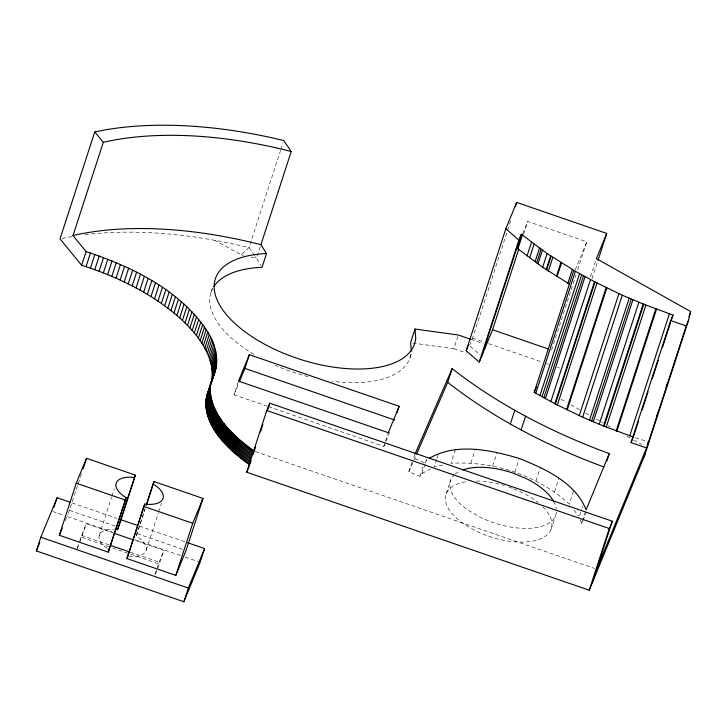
<?xml version="1.0" encoding="UTF-8"?>
<svg xmlns="http://www.w3.org/2000/svg" width="727" height="727" viewBox="0 0 727 727"><rect width="100%" height="100%" fill="white"/><g stroke="black" fill="none" stroke-linecap="round" stroke-linejoin="round"><path stroke-width="0.55" stroke-dasharray="3.63 2.73" d="M68.293 513.507L82.015 472.132M77.353 548.031L79.407 541.697M79.752 540.643L86.277 523.667L112.858 532.827M79.816 542.26L86.277 523.667M99.154 535.608L111.594 497.332M111.94 496.268L114.357 488.826M210.93 292.536L212.647 287.265M145.127 508.418L136.149 536.053L137.049 536.608A24.654 11.841 18 0 1 141.447 539.943L142.356 540.815A24.654 11.841 18 0 1 144.573 543.478L145.127 544.359A24.654 11.841 18 0 1 140.611 555.328L139.557 555.664A24.654 11.841 18 0 1 135.976 556.328L134.659 556.437A24.654 11.841 18 0 1 128.952 556.282M136.476 535.263L145.073 509.218M146.236 550.185L158.322 512.98M158.668 511.917L161.43 503.411M280.604 150.307L249.052 247.434L241.373 254.832L214.692 240.283M280.958 149.226L283.057 142.756M260.275 246.762L256.504 258.367L260.938 265.519M154.996 574.775L159.113 562.125L163.92 550.421L134.15 540.161M157.868 568.032L163.92 550.421M267.218 406.229L234.049 394.797L238.501 381.093M410.101 357.502L412.164 351.177M268.281 406.593L383.838 446.405L385.21 442.189M385.546 441.135L388.291 432.692M425.113 464.017L422.033 473.513L419.879 476.321L408.874 471.732L412.645 460.136M412.772 343.053L453.839 348.715L458.292 335.011M419.879 476.321L423.986 463.672M425.459 462.963L426.485 459.8L428.376 458.782M469.715 345.08L472.577 338.128L511.072 219.645M436.7 459.5L434.301 466.879L444.297 464.735M437.045 458.446L438.408 454.23M523.567 234.339L527.747 221.471L586.762 241.8L577.356 270.753M455.411 449.595L450.958 463.299C493.551 460.845 537.589 475.267 569.286 504.065L573.748 490.361M446.305 493.515L450.758 479.811M470.86 463.008L474.976 450.358M492.661 466.025L497.123 452.312M551.566 350.096L575.957 275.042M514.87 472.141L518.987 459.491M590.424 276.942L596.031 259.703M592.042 278.677L597.639 261.447M535.981 480.947L540.434 467.234M554.537 491.834L558.99 478.13M551.002 529.583L555.455 515.879M579.573 515.761L581.627 509.427M581.973 508.373L582.654 506.265M580.264 519.705L581.655 523.558L585.762 510.899M65.312 520.759L67.875 514.543M77.007 549.085L79.416 543.233M155.46 573.885L157.459 569.005M234.049 394.797L239.056 382.62M383.838 446.405L385.51 442.343M385.928 441.325L390.099 431.175M522.713 233.694L527.747 221.471M575.311 269.626L586.762 241.8M581.655 523.558L582.509 521.468M582.936 520.432L585.935 513.135M415.135 453.866L413.327 458.019L424.332 462.617L426.485 459.8M408.874 471.732L416.098 455.093M422.033 473.513L430.52 468.924M241.373 254.832L243.536 255.331M251.097 257.104L256.504 258.367L255.259 256.549M635.425 437.736L646.885 441.425M470.896 339.318L483.337 343.562M453.839 348.715L466.443 353.022M472.577 338.128L484.373 342.19M488.662 343.671L542.269 362.137M546.559 363.618L548.703 364.354M557.282 367.308L559.427 368.044M255.268 451.567L594.559 568.45M72.028 502.893L116.92 518.36M139.375 526.094L185.34 541.933M69.574 510.399L115.302 526.157M137.13 533.673L182.859 549.421M52.598 511.444L63.294 515.125M67.566 516.606L112.467 532.073M134.922 539.807L180.887 555.637M185.167 557.109L197.989 561.535M81.46 535.372L109.114 544.896M130.397 552.229L159.113 562.125M81.824 537.38L108.414 546.54M112.667 548.004L159.467 564.125M508.8 486.899L512.708 488.526M513.68 488.935L522.004 492.406A55.397 26.599 18 0 1 538.144 502.621M561.117 399.305L567.005 402.613M570.94 404.821L579.773 409.783M585.671 413.09L589.597 415.29M596.467 419.152L600.402 421.351M601.383 421.905L603.346 423.005M608.254 425.768L610.217 426.867M626.91 436.236L632.808 439.544M633.79 440.089L641.641 444.506M470.224 346.343L480.02 354.849M573.93 510.018L578.565 515.961M254.641 255.631L249.052 247.434L219.527 241.11L200.025 237.802A297.661 142.946 18 0 0 83.605 234.848M410.846 354.721A104.752 50.299 18 0 1 331.93 381.248M308.121 376.613A104.752 50.299 18 0 1 275.306 365.327M253.887 354.367A104.752 50.299 18 0 1 212.866 288.137M62.131 238.42A297.661 142.946 18 0 1 71.855 236.593M542.851 506.873A55.397 26.599 18 0 1 538.916 539.498A55.397 26.599 18 0 1 475.304 530.701L463.699 523.885A55.397 26.599 18 0 1 466.552 481.656M476.567 481.01A55.397 26.599 18 0 1 504.565 485.527M556.391 511.999A55.397 26.599 18 0 1 479.765 516.997L468.152 510.181A55.397 26.599 18 0 1 454.339 474.767M455.175 474.04A55.397 26.599 18 0 1 460.654 470.76M553.52 501.13A55.397 26.599 18 0 1 556.3 508.882M107.142 548.385A24.654 11.841 18 0 1 103.943 545.859L103.034 544.977A24.654 11.841 18 0 1 100.817 542.324L100.262 541.433A24.654 11.841 18 0 1 104.779 530.465L105.833 530.128A24.654 11.841 18 0 1 109.413 529.465L110.731 529.356A24.654 11.841 18 0 1 113.503 529.32"/><path stroke-width="1.09" d="M518.687 249.343L492.561 329.767L479.247 362.119L466.189 350.768L505.828 228.76L516.67 202.406L606.745 233.44L596.376 258.63L690.65 311.538L688.614 320.08L644.513 455.802L589.243 590.215L246.735 472.223L249.743 464.907C227.197 448.713 198.017 422.251 208.213 391.417M253.169 454.357L254.196 451.194C234.067 436.527 211.902 417.062 210.239 390.444C210.203 385.864 211.048 381.175 212.956 377.04C219.818 363.5 216.482 347.215 209.294 334.529C182.441 290.882 133.105 267.254 86.095 251.56L73 235.566L103.289 142.347L94.764 131.941L60.023 238.865L81.642 265.273C117.138 276.542 151.579 293.163 179.696 317.917C197.271 333.957 215.71 356.212 211.575 381.684M411.291 351.059L410.555 342.753L415.008 329.04L458.292 335.011L470.896 339.318M644.513 455.802L645.531 451.531M81.642 265.273L86.095 251.56M86.04 266.673L90.493 252.969M90.412 268.136L94.864 254.432M94.755 269.662L99.217 255.959M99.081 271.253L103.534 257.54M103.37 272.898L107.823 259.185M107.623 274.597L112.076 260.884M111.831 276.351L116.284 262.647M116.002 278.159L120.455 264.455M120.119 280.022L124.581 266.318M187.475 542.669L204.587 548.558L200.125 562.271L183.876 601.765L36.35 550.939L40.803 537.235L57.06 497.741L69.883 502.157M124.19 281.94L128.652 268.227M53.971 507.228L57.06 497.741M128.206 283.903L132.668 270.19M132.169 285.911L136.621 272.198M136.067 287.965L140.52 274.252M135.422 475.158L134.44 477.539L133.368 477.412A24.654 11.841 18 0 0 127.652 477.266L126.344 477.366A24.654 11.841 18 0 0 119.955 492.888L120.864 493.76A24.654 11.841 18 0 0 125.271 497.095L126.171 497.641L108.259 552.12L59.341 535.272L76.271 483.173L86.504 458.31L135.422 475.158L118.492 527.257L117.51 529.638L116.438 529.51A24.654 11.841 18 0 0 114.957 529.383M139.902 290.055L144.355 276.351M83.051 468.942L86.504 458.31M143.664 292.199L148.117 278.486M147.363 294.38L151.816 280.667M150.98 296.589L155.433 282.885M154.524 298.842L158.977 285.138M157.977 301.132L162.439 287.419M161.358 303.45L165.811 289.746M164.647 305.803L169.1 292.09M167.846 308.175L172.299 294.462M170.954 310.574L175.407 296.87M173.971 313.001L178.424 299.297M176.888 315.454L181.341 301.741M179.696 317.917L184.149 304.213M182.413 320.398L186.866 306.694M108.259 552.12L126.171 497.641M117.51 529.638L134.44 477.539M185.012 322.906L189.474 309.193M187.511 325.414L191.973 311.701M189.901 327.941L194.363 314.228M192.182 330.467L196.635 316.763M194.345 333.002L198.798 319.298M196.39 335.547L200.852 321.843M198.326 338.091L202.778 324.387M126.898 558.545L143.819 506.446L144.8 504.065L145.873 504.193A24.654 11.841 18 0 0 151.589 504.347L152.897 504.238A24.654 11.841 18 0 0 159.286 488.717L158.377 487.844A24.654 11.841 18 0 0 153.97 484.509L153.07 483.964L154.051 481.583L202.969 498.431L186.048 550.521L175.816 575.393L126.898 558.545L127.552 556.955M127.879 556.155L144.8 504.065M146.163 505.229L153.07 483.964M146.454 504.965L154.051 481.583M200.134 340.636L204.587 326.923M201.824 343.18L206.277 329.467M203.396 345.716L207.849 332.003M204.841 348.242L209.294 334.529M206.159 350.759L210.612 337.055M207.349 353.267L211.802 339.564M208.422 355.767L212.875 342.053M209.358 358.238L213.811 344.534M210.167 360.701L214.619 346.997M210.848 363.146L215.301 349.433M211.393 365.563L215.846 351.85M211.811 367.953L216.273 354.249M212.102 370.325L216.555 356.612M212.257 372.66L216.719 358.947M212.284 374.968L216.737 361.255M212.184 377.24L216.637 363.536M207.022 394.797L216.401 365.772M206.504 396.887L212.956 377.04M206.359 397.596L216.028 367.98M206.123 399.023L210.685 384.592M211.748 381.73L214.147 374.35M206.023 399.741L210.476 386.028M212.448 379.63L215.528 370.143M205.941 400.468L210.403 386.755M205.877 401.195L210.339 387.482M205.832 401.931L210.285 388.218M205.805 402.667L210.257 388.954M205.786 403.403L210.239 389.699M205.786 404.148L210.239 390.444M205.805 404.903L210.257 391.19M205.832 405.657L210.285 391.944M205.886 406.411L210.339 392.698M205.95 407.165L210.403 393.461M206.023 407.938L210.485 394.225M206.123 408.701L210.576 394.988M206.232 409.474L210.685 395.761M206.359 410.246L210.821 396.533M206.504 411.019L210.957 397.315M206.668 411.8L211.121 398.087M415.008 329.04L415.726 338.146A104.752 50.299 18 0 1 261.711 342.617A104.752 50.299 18 0 1 266.509 253.596L260.957 244.654L291.218 151.525L283.766 140.593L273.915 138.221A297.661 142.946 18 0 0 94.764 131.941M206.841 412.582L211.293 398.878M207.031 413.363L211.484 399.659M207.24 414.154L211.693 400.45M207.459 414.944L211.911 401.24M207.704 415.735L212.157 402.031M207.949 416.535L212.411 402.822M208.222 417.334L212.675 403.621M208.513 418.134L212.966 404.421M208.813 418.934L213.265 405.23M209.131 419.743L213.584 406.029M209.458 420.542L213.911 406.838M209.803 421.351L214.265 407.647M210.167 422.16L214.629 408.456M210.548 422.978L215.001 409.265M210.939 423.786L215.401 410.073M266.509 253.596L262.047 267.309A104.752 50.299 18 0 0 213.892 286.474M211.348 424.604L215.81 410.891M211.775 425.413L216.228 411.709M212.22 426.231L216.673 412.527M212.675 427.049L217.128 413.345M213.138 427.867L217.591 414.163M213.629 428.694L218.082 414.981M214.129 429.512L218.582 415.799M214.638 430.329L219.091 416.626M215.174 431.156L219.627 417.443M215.719 431.974L220.172 418.27M216.273 432.801L220.726 419.088M216.846 433.619L221.299 419.915M217.437 434.446L221.889 420.733M218.036 435.273L222.498 421.56M218.654 436.091L223.116 422.387M219.29 436.918L223.743 423.205M219.936 437.745L224.389 424.032M175.816 575.393L192.737 523.295L202.969 498.431M220.599 438.563L225.052 424.859M221.272 439.39L225.724 425.677M239.474 381.602L244.908 368.407L249.361 354.694L399.15 406.302L397.096 412.627M221.962 440.208L226.415 426.504M222.662 441.035L227.115 427.322M223.38 441.852L227.833 428.139M224.107 442.67L228.56 428.966M224.852 443.488L229.305 429.784M225.606 444.306L230.068 430.602M226.379 445.124L230.832 431.42M227.169 445.942L231.622 432.229M227.96 446.76L232.422 433.047M228.778 447.568L233.231 433.865M229.596 448.377L234.049 434.673M230.432 449.195L234.894 435.482M231.286 450.004L235.739 436.291M232.149 450.804L236.602 437.1M183.876 601.765L188.329 588.061L204.587 548.558M233.022 451.612L237.475 437.899M233.912 452.412L238.365 438.708M234.812 453.212L239.265 439.508M235.73 454.012L240.183 440.308M236.648 454.811L241.11 441.098M237.593 455.602L242.046 441.898M238.538 456.392L242.991 442.688M239.501 457.183L243.954 443.47M240.473 457.965L244.926 444.261M241.455 458.755L245.908 445.042M242.454 459.537L246.907 445.824M243.463 460.309L247.916 446.605M244.481 461.082L248.934 447.378M245.508 461.854L249.97 448.15M246.553 462.626L251.006 448.913M247.607 463.39L252.06 449.677M248.67 464.153L253.123 450.44M246.735 472.223L266.773 410.528L269.79 403.212L612.298 521.214L592.251 582.9M250.088 463.853L251.115 460.691M254.541 450.131L255.586 446.932M260.43 432.002L262.856 424.541M267.709 409.61L269.79 403.212M416.553 454.057L447.705 382.293L452.167 368.589A328.404 157.714 18 0 0 514.098 409.874L516.942 411.473A328.404 157.714 18 0 0 609.262 453.575L606.863 460.954M515.27 206.713L516.67 202.406M479.247 362.119L518.887 240.11L521.295 234.258L547.104 253.541L575.375 271.289L595.031 281.985L622.285 295.198L643.786 304.25L672.984 315.055L671.584 319.371M481.656 356.266L521.295 234.258M569.368 284.057L542.651 267.245L517.36 248.407L521.813 234.694M517.924 248.788L522.377 235.075M527.048 255.949L531.501 242.245M529.601 257.94L534.063 244.236M535.045 261.82L539.498 248.107M536.635 262.992L541.097 249.279M537.971 263.91L542.424 250.197M542.651 267.245L547.104 253.541M546.186 269.553L550.639 255.849M546.659 269.881L551.111 256.177M548.394 271.007L552.847 257.294M556.446 276.278L560.899 262.565M557.091 276.614L561.544 262.91M603.992 466.988A328.404 157.714 18 0 1 512.49 425.186L510.336 423.968L514.789 410.264M567.905 283.176L572.358 269.463M521.123 429.921L525.585 416.207M638.606 420.869L633.344 437.063L604.146 426.258L582.645 417.207L555.392 403.994L534.181 392.362L573.821 270.353M535.735 393.298L575.375 271.289M539.925 395.615L579.564 273.606M542.024 396.778L581.673 274.77M543.887 397.842L583.527 275.833M545.423 398.66L585.062 276.651M550.83 401.658L590.478 279.65M597.994 260.366L606.745 233.44M554.846 403.703L594.486 281.694M555.392 403.994L595.031 281.985M557.345 404.984L596.994 282.976M566.497 409.646L606.136 287.638M567.196 409.928L606.836 287.919M579.274 415.626L618.922 293.617M582.645 417.207L622.285 295.198M589.552 420.17L629.191 298.161M591.605 421.078L631.245 299.07M593.268 421.769L632.917 299.76M599.212 424.314L638.86 302.305M603.546 426.013L643.195 304.004M604.146 426.258L643.786 304.25M606.254 427.076L645.903 305.067M616.142 430.947L655.781 308.939M616.869 431.166L656.517 309.157M629.755 435.782L669.394 313.773M688.614 320.08L686.206 325.932L646.557 447.941L631.036 442.598L670.676 320.589L672.984 315.055M642.114 410.064L648.075 391.717M652.292 378.758L658.253 360.401M662.461 347.442L670.53 322.606M589.243 590.215L609.281 528.529L612.298 521.214M647.248 445.106L648.302 441.871M656.699 416.026L657.753 412.791M666.15 386.937L667.204 383.711M688.896 316.927L690.65 311.538M36.35 550.939L39.776 542.624M59.341 535.272L62.331 528.02M249.361 354.694L238.501 381.093L388.291 432.692L399.15 406.302M466.189 350.768L468.597 344.925M519.36 241.855L516.842 247.971L517.36 248.407M534.181 392.362L536.299 387.209M609.262 453.575L586.107 509.845C575.439 482.383 544.923 468.788 519.323 458.437C490.716 450.022 456.692 442.443 429.312 458.274M596.703 569.196L646.557 447.941M631.036 442.598L632.963 437.981M415.135 453.866L452.167 368.589M208.504 390.753L208.803 390.099M103.289 142.347L104.188 142.119A279.368 134.159 18 0 1 284.62 149.844L291.218 151.525M73 235.566L73.9 235.339A279.368 134.159 18 0 1 254.332 243.063L260.957 244.654M670.676 320.589L686.206 325.932M492.561 329.767L548.349 348.987M244.908 368.407L394.697 420.006M266.773 410.528L609.281 528.529M76.271 483.173L125.189 500.031M143.819 506.446L192.737 523.295M120.128 519.469L137.23 525.357M113.93 533.2L133.086 539.798M110.177 545.268L129.333 551.866M40.803 537.235L188.329 588.061M510.336 423.968L509.645 423.587A328.404 157.714 18 0 1 447.705 382.293M108.341 549.185L109.241 549.739M505.828 228.76L518.887 240.11M462.845 469.896A55.397 26.599 18 0 1 513.253 473.186L526.457 478.693A55.397 26.599 18 0 1 553.52 501.13"/></g></svg>
